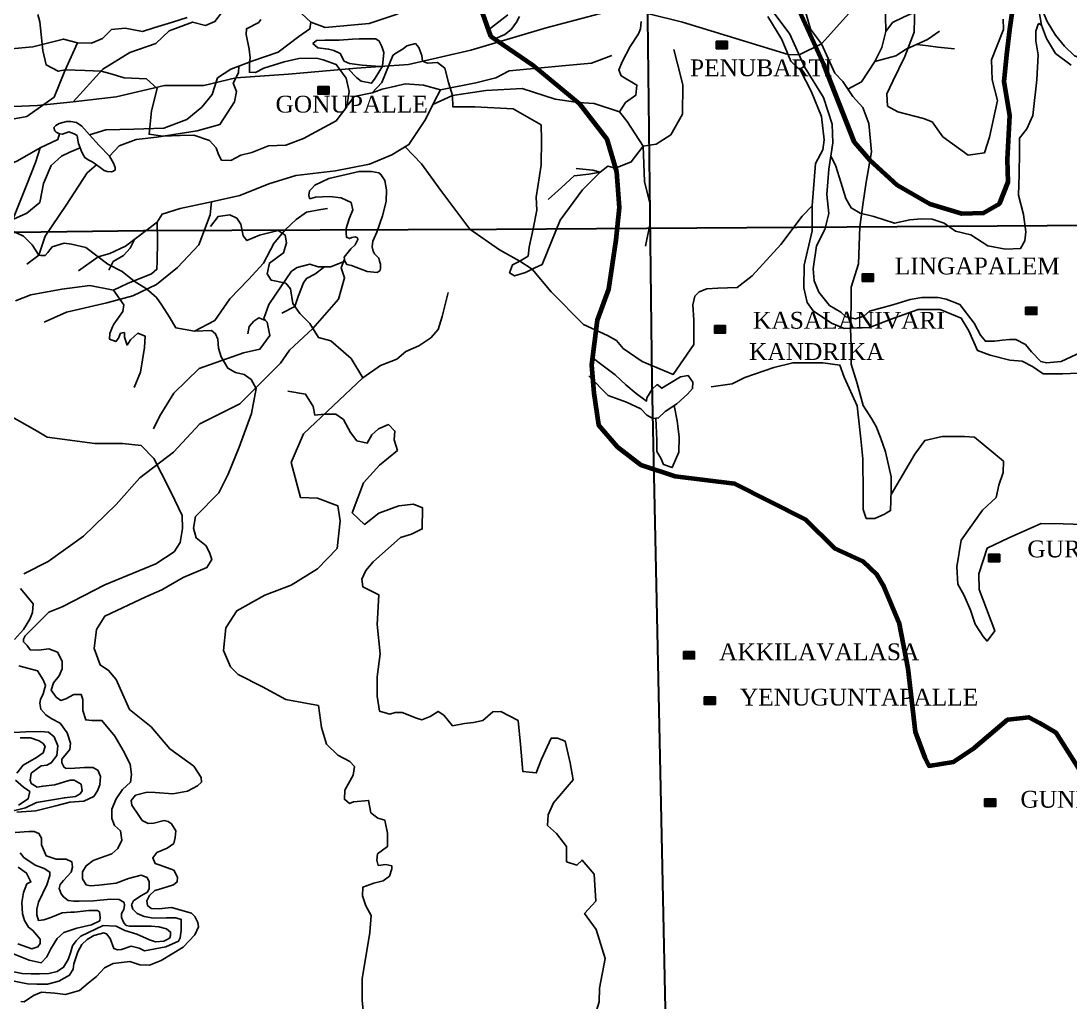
# Model space of a CAD drawing. Header units: millimetres. Extents: x 46 to 1858, y 42 to 1542.
# Drawn here: x 834.6 to 1177.3, y 317.5 to 637.9 of the extents above; entities that cross this region are included whole.
import ezdxf

# ---------------------------------------------------------------- set-up
doc = ezdxf.new("R2010")
doc.units = ezdxf.units.MM
doc.header["$MEASUREMENT"] = 0
for name, color, linetype in [('CONTOUR', 31, 'Continuous'), ('NALA', 4, 'Continuous'), ('TEXT', 7, 'Continuous')]:
    doc.layers.add(name, color=color, linetype=linetype)
for name, color, linetype, lineweight in [('RESERVOIR', 5, 'Continuous', 100), ('RIVER', 4, 'Continuous', 25), ('TITLE', 7, 'Continuous', 30)]:
    doc.layers.add(name, color=color, linetype=linetype, lineweight=lineweight)
doc.styles.get("Standard").update_dxf_attribs({"font": 'times.ttf'})

msp = doc.modelspace()

# ---------------------------------------------------------------- hatches: boundary and pattern name
at = {"layer": 'TEXT'}
for points in [[(1065.39, 631.3), (1061.73, 631.3), (1061.73, 628.87), (1065.39, 628.87)], [(935.27, 616.5), (931.61, 616.5), (931.61, 614.06), (935.27, 614.06)], [(1113.09, 555.31), (1109.42, 555.31), (1109.42, 552.87), (1113.09, 552.87)], [(1166.44, 544.45), (1162.78, 544.45), (1162.78, 542.01), (1166.44, 542.01)], [(1064.76, 538.43), (1061.1, 538.43), (1061.1, 535.99), (1064.76, 535.99)], [(1154.33, 463.75), (1150.67, 463.75), (1150.67, 461.31), (1154.33, 461.31)], [(1054.65, 431.98), (1050.98, 431.98), (1050.98, 429.54), (1054.65, 429.54)], [(1061.43, 417.17), (1057.77, 417.17), (1057.77, 414.73), (1061.43, 414.73)], [(1153.05, 383.82), (1149.39, 383.82), (1149.39, 381.38), (1153.05, 381.38)]]:
    msp.add_hatch(color=256, dxfattribs=at).paths.add_polyline_path(points)

# ---------------------------------------------------------------- linework, layer by layer
at = {"layer": 'CONTOUR'}
for points in [[(1126.72, 648.05), (1126.36, 634.27), (1123.32, 626.29), (1119.45, 618.3), (1117.43, 614.07), (1117.61, 610.12), (1121.02, 608.19), (1129.39, 606.08), (1132.24, 604.97), (1135.74, 600.1), (1144.02, 594.04), (1149.36, 594.86), (1150.92, 599.92), (1153.59, 611.96), (1151.84, 618.67), (1151.66, 625.19), (1155.53, 635.09), (1155.44, 638.49)], [(840.11, 639.98), (840.75, 637.61), (841.78, 628.32), (842.88, 623.57), (846.81, 621.47), (849.08, 621.94), (855.59, 621.75), (860.79, 621.53), (863.64, 620.74), (868.3, 619.37), (875.61, 619.01), (879.09, 615.81), (877.21, 608.57), (876.46, 600.9), (880.98, 600.3), (886.61, 600.51), (891.11, 600.57), (896.19, 598.93), (898.36, 596.5), (899.15, 594.28), (900.16, 592.43), (903.17, 592.37), (906.38, 594.05), (906.38, 594.05), (909.98, 594.93), (915.48, 597.13), (921.14, 597.35), (926.94, 599.48), (937.62, 605.3), (941.01, 609.87), (941.82, 614.89), (940.83, 619.23), (937.61, 623.68), (933.36, 625.23), (931.2, 625.77), (925.39, 625.65), (920.55, 624.57), (913.9, 622.51), (911.2, 621.12), (909.26, 621.16), (909.3, 622.25), (909.22, 624.48), (909.51, 625.91), (909.13, 628.73), (908.21, 633.52), (908.27, 635.37), (912.34, 637.47), (912.94, 638.43)], [(1099.16, 593.83), (1100.8, 590.49), (1102.4, 585.22), (1103.99, 579.94), (1105.84, 576.88), (1108.78, 575.16), (1113.21, 574.06), (1119.96, 571.85), (1125, 572.95), (1128.81, 573.32), (1132.24, 573.2), (1136.17, 571.85), (1139.86, 569.27), (1144.9, 568.04), (1150.42, 564.49), (1156.2, 563.38), (1161.11, 563.63), (1162.46, 566.08), (1162.83, 569.03), (1162.09, 574.67), (1160.49, 581.05), (1160.62, 587.79), (1160.74, 595.15), (1160.74, 599.69), (1163.2, 602.64), (1165.16, 607.05), (1166.48, 618.64), (1166.85, 626.83), (1166.12, 631.48), (1166.12, 634.54), (1166.85, 636.87), (1167.1, 637.11), (1167.95, 636.5), (1169.55, 632.22), (1172.49, 627.32), (1177.63, 623.53)], [(952.05, 623.08), (946.01, 623.5), (941.97, 623.98), (940.22, 624.83), (938.89, 627.3), (936.84, 628.32), (935.09, 628.74), (931.53, 629.17), (931.53, 629.17), (929.96, 630.55), (931.17, 631.58), (933.82, 631.7), (935.33, 631.7), (938.53, 631.7), (942.94, 632), (945.11, 632.12), (948.61, 632.12), (950.54, 632.06), (951.63, 631.34), (952.53, 629.53), (953.19, 627.6), (952.69, 623.13)], [(947.02, 308.45), (946.02, 318.04), (946.02, 325.07), (948.54, 340.16), (949.04, 345.81), (947.28, 348.95), (946.15, 352.22), (946.28, 354.98), (949.92, 356.36), (952.94, 357.11), (954.95, 358.62), (955.71, 361.01), (955.71, 362.01), (953.82, 362.39), (951.31, 362.14), (950.8, 363.89), (951.06, 365.9), (954.33, 368.29), (954.33, 372.68), (953.45, 376.95), (951.18, 377.58), (948.92, 379.33), (948.16, 383.35), (943.26, 382.85), (941.88, 382.35), (940.24, 383.73), (940.37, 386.74), (943.13, 391.64), (943.51, 394.4), (942, 396.04), (938.1, 398.17), (934.46, 401.69), (932.82, 407.21), (931.78, 414.34), (921.11, 416.36), (913.49, 420.42), (905.61, 424.48), (903.07, 427.02), (900.79, 432.35), (901.55, 439.7), (905.11, 445.28), (914.25, 450.36), (922.89, 453.66), (931.52, 458.98), (937.87, 465.58), (938.89, 474.71), (938.13, 479.53), (931.52, 482.07), (925.93, 482.32), (922.89, 493.74), (926.95, 503.12), (946.25, 521.39), (942.46, 527.64), (935.85, 533.48), (931.79, 534.49), (929, 539.06), (925.69, 542.36), (923.41, 545.66), (922.65, 550.48), (921.12, 552.25), (916.3, 553.27), (915.03, 555.3), (915.79, 558.85), (920.36, 562.14), (921.38, 565.44), (920.87, 567.98), (918.58, 569.5), (912.49, 567.98), (908.42, 566.2), (907.15, 567.73), (906.39, 571.53), (905.12, 573.56), (902.83, 574.58), (899.02, 574.07), (896.48, 570.77)], [(834.61, 317.63), (835.69, 317.55), (838.69, 319.63), (841.36, 320.71), (845.7, 320.38), (849.11, 319.96), (853.78, 321.3), (856.61, 323.71), (859.28, 325.79), (861.86, 328.71), (864.78, 330.04), (870.2, 330.7), (873.45, 329.62), (876.62, 329.54), (880.37, 331.12), (887.61, 335.43), (891.41, 339.47), (892.63, 342.04), (892.39, 343.51), (891.41, 345.47), (890.3, 346.57), (883.81, 348.4), (882.71, 348.28), (879.77, 347.91), (877.19, 348.04), (875.97, 349.01), (875.72, 350.61), (876.58, 352.32), (878.3, 353.91), (879.52, 354.28), (880.99, 354.64), (884.42, 355.74), (885.65, 356.72), (885.77, 358.31), (884.54, 360.52), (880.13, 362.23), (878.42, 362.72), (877.68, 364.56), (879.03, 366.39), (882.34, 367.74), (884.54, 369.33), (885.03, 371.29), (885.16, 373.37), (883.81, 375.69), (882.71, 376.42), (881.36, 376.79), (878.05, 375.94), (876.21, 375.81), (874.25, 376.79), (873.15, 378.38), (870.84, 381.76), (870.59, 383.35), (872.06, 385.06), (875.86, 386.04), (878.43, 385.92), (884.19, 385.55), (888.97, 386.41), (892.28, 388.12), (893.63, 389.35), (893.5, 390.81), (891.05, 394.49), (883.21, 400.24), (877.09, 407.33), (870.1, 413.08), (865.67, 422.85), (863.22, 425.79), (860.52, 427.62), (858.56, 433.01), (859.3, 439.13), (861.99, 443.53), (875.35, 449.89), (880.61, 452.1), (887.6, 456.14), (895.35, 459.42), (896.94, 461.99), (896.33, 463.95), (895.1, 466.52), (891.8, 469.09), (890.94, 472.27), (891.67, 476.06), (899.27, 483.77), (902.33, 489.89), (905.89, 498.7), (909.93, 509.71), (911.39, 517.9), (909.8, 520.84), (907.47, 522.43), (904.65, 523.16), (902.2, 524.51), (900, 528.18), (899.14, 531.11), (898.89, 534.05), (898.16, 535.76), (896.81, 536.87), (891.3, 536.62), (885.17, 537.72), (883.09, 541.15), (880.64, 545.06), (878.92, 547.63), (875.62, 550.45), (871.57, 552.9), (867.65, 556.08), (863, 558.52), (855.77, 563.91), (851.11, 565.01), (848.78, 565.38), (844.86, 564.15), (844, 563.17), (843.39, 562.32), (842.53, 561.34), (841.06, 561.34), (840.45, 561.46), (838.25, 564.77), (835.48, 567.67), (831.56, 569.51)], [(831.87, 324.47), (836.76, 323.49), (839.79, 323.39), (843.31, 323.39), (847.03, 324.37), (850.45, 326.32), (851.62, 328.28), (851.92, 330.03), (853.19, 333.94), (854.46, 336.29), (856.22, 337.95), (858.37, 339.22), (860.91, 339.9), (861.6, 340.09), (862.58, 339.8), (863.75, 338.24), (864.92, 335.02), (866.1, 334.53), (867.47, 334.62), (870.59, 335.8), (873.24, 335.11), (875, 334.23), (881.98, 335.57), (886.08, 337.42), (886.57, 338.5), (886.96, 340.84), (886.96, 343.19), (886.96, 344.46), (885.2, 345.04), (882.07, 345.04), (877.87, 344.94), (874.84, 345.43), (872.59, 346.41), (871.12, 347.78), (870.73, 349.24), (871.32, 350.51), (873.76, 352.17), (875.91, 353.34), (876.5, 354.61), (876.5, 356.76), (875.82, 358.13), (873.86, 358.91), (869.75, 357.84), (865.74, 356.37), (860.07, 355.69), (857.24, 355.49), (855.87, 355.78), (854.69, 357.74), (854.69, 359.98), (855.96, 362.04), (858.21, 363.7), (860.56, 364.57), (864.28, 365.94), (866.23, 367.6), (867.6, 370.34), (867.1, 373.43), (865.15, 375.19), (864.27, 377.44), (864.27, 380.47), (865.73, 383.88), (867.79, 386.91), (870.43, 389.26), (870.72, 391.79), (870.23, 395.21), (867.98, 399.61), (865.24, 404.3), (861.03, 409.44), (857.8, 409.44), (855.75, 409.64), (854.77, 412.67), (854.77, 416.28), (854.28, 417.94), (851.93, 417.94), (849.29, 416.48), (847.63, 415.99), (846.16, 417.06), (844.5, 419.41), (845.28, 421.75), (847.04, 424), (848.02, 426.34), (848.12, 428.78), (846.56, 431.81), (843.72, 432.88), (840.3, 432.4), (837.66, 432.49), (836.68, 433.96), (835.41, 435.13), (835.41, 436.01), (835.99, 437.08), (843.72, 444.78), (848.12, 446.54), (861.96, 453.72), (878.66, 460.6), (884.68, 464.55), (886.57, 467.64), (887.43, 472.11), (887.26, 476.41), (883.65, 483.97), (880.55, 490.16), (877.97, 494.97), (873.84, 499.27), (867.81, 499.96), (858.69, 499.96), (843.2, 502.02), (839.93, 503.91), (827.54, 510.96)], [(832.52, 435.88), (835.47, 439.15), (837.47, 442.5), (838.35, 444.73), (838.59, 447.52), (834.51, 452.6)], [(833.24, 379.54), (839.47, 379.96), (846.02, 381.55), (850.57, 382.83), (855.2, 383.15), (858.39, 384.58), (859.59, 386.5), (860.39, 388.41), (860.55, 391.12), (859.75, 393.19), (858.07, 394.15), (855.36, 394.15), (850.73, 393.75), (849.21, 393.91), (848.65, 394.31), (848.01, 395.59), (848.01, 396.78), (850.57, 400.03), (850.81, 402.1), (849.69, 405.45), (847.38, 408.56), (844.5, 410.16), (842.75, 411.35), (841.07, 413.11), (840.83, 415.1), (840.99, 416.3), (841.87, 418.21), (842.67, 420.92), (841.87, 422.75), (840.03, 425.62), (833.96, 427.35)], [(830.18, 405.42), (836.19, 405.78), (841, 405.9), (843.64, 405.66), (845.44, 404.1), (846.65, 401.22), (846.29, 397.98), (844.49, 395.61), (843.05, 394.89), (841.25, 394.65), (838, 392.25), (837.64, 389.97), (838, 388.89), (839.93, 387.69), (841.85, 388.05), (845.69, 388.41), (848.82, 389.37), (850.74, 389.97), (851.94, 389.97), (854.23, 388.65), (854.59, 386.48), (853.98, 385.52), (852.42, 384.68), (848.82, 384.2), (839.69, 382.64), (836.08, 380.96), (829.47, 379.28)], [(834.39, 403.76), (837.76, 403.76), (840.52, 402.8), (841.84, 401.96), (842.57, 401), (841.84, 398.84), (839.68, 397.4), (835.36, 394.88), (833.31, 392.24)], [(832.83, 389.96), (835.48, 387.68), (837.52, 386.24), (836.92, 383.84), (833.79, 381.8)], [(832.26, 327.41), (834.97, 326.77), (837.92, 326.69), (840.64, 326.69), (843.75, 326.85), (846.47, 327.49), (848.54, 328.84), (849.98, 331.39), (850.78, 333.55), (851.42, 335.86), (852.61, 337.53), (854.13, 339.05), (861.47, 342.48), (865.74, 342.25), (868.54, 340.9), (872.45, 339.7), (876.6, 337.79), (878.52, 337.15), (881.31, 337.39), (882.59, 338.03), (883.23, 338.5), (883.46, 339.22), (883.46, 340.34), (882.19, 341.37), (879.63, 342.01), (877.16, 342.25), (873.96, 342.25), (870.13, 342.25), (869.02, 342.49), (868.22, 343.37), (867.5, 345.12), (867.5, 346.4), (868.22, 347.75), (868.46, 349.11), (868.3, 349.99), (866.7, 350.94), (863.91, 351.1), (858.32, 350.54), (853.61, 350.46), (851.93, 350.46), (850.02, 350.62), (848.5, 351.82), (847.7, 352.86), (847.06, 354.61), (847.38, 355.88), (848.5, 357.16), (851.05, 359.95), (851.44, 361.6), (851.28, 363.27), (849.36, 364.15), (846.09, 364.15), (842.9, 365.27), (842.34, 366.54), (841.3, 368.85), (841.3, 371.01), (840.5, 372.6), (838.98, 373.24), (837.23, 373.24), (832.76, 372.84)], [(834.4, 366.2), (835.6, 364.76), (839.2, 362.24), (842.21, 361.16), (844.01, 359.96), (844.01, 358.88), (843.05, 355.76), (840.29, 350.16), (839.81, 347.88), (839.81, 345.96), (840.29, 344.16), (842.09, 344.4), (844.38, 345.12), (848.1, 346.68), (850.87, 346.8), (852.07, 346.8), (856.76, 347.4), (859.64, 347.4), (860.24, 346.92), (860.48, 345.12), (860.36, 344.04), (857.6, 342.72), (852.91, 341.64), (848.58, 340.2), (846.42, 338.28), (844.38, 334.92), (843.06, 332.28), (841.25, 330.36), (837.29, 331.2), (831.88, 333.36)], [(833.67, 361.52), (836.44, 359.6), (837.88, 356.72), (836.56, 356.08), (835.48, 353.32), (834.88, 349.96), (835.12, 346.36), (835.72, 344.08), (837.04, 341.92), (838.49, 340.84), (840.89, 338.08), (840.89, 336.64), (840.17, 335.56), (838.12, 334.84), (833.56, 336.52)]]:
    msp.add_lwpolyline(points, dxfattribs=at)
msp.add_lwpolyline([(930.8, 580.42), (935.37, 580.64), (939.17, 580.2), (942.43, 578.68), (942.97, 576.19), (941.78, 573.26), (940.8, 570.11), (940.8, 568.59), (940.91, 567.29), (941.89, 566.86), (942.65, 567.18), (943.73, 567.4), (944.49, 567.07), (944.6, 566.53), (943.73, 564.8), (942.32, 563.49), (940.15, 560.78), (940.36, 559.48), (941.02, 558.39), (942.54, 558.07), (947.75, 556.12), (951.01, 555.79), (951.99, 556.44), (952.1, 557.2), (952.1, 558.5), (951.77, 559.48), (951.55, 560.46), (950.14, 561.87), (949.71, 562.73), (949.38, 564.14), (949.6, 565.99), (950.9, 568.92), (952.75, 574.24), (953.94, 579.01), (954.05, 582.81), (953.51, 585.85), (952.21, 587.8), (951.55, 588.34), (949.06, 588.77), (945.04, 588.77), (935.15, 586.5), (930.59, 584.33), (929.5, 583.13), (928.85, 582.48), (928.63, 581.07), (928.74, 580.42), (928.85, 579.99), (929.28, 579.99)], close=True, dxfattribs=at)
at = {"layer": 'NALA'}
for points in [[(851.64, 611.51), (865.71, 613.14), (881.52, 616.85), (894.3, 616.85), (904.8, 619.3), (922.02, 620.58), (944.21, 622.55), (961.17, 623.71), (981.51, 628.35), (1006.17, 635.69), (1025.58, 640.79), (1039.28, 640.33), (1050.67, 637.54), (1085.24, 626.96), (1088.76, 626.86), (1096.06, 630.47), (1106.05, 641.49), (1122.48, 657.91), (1138.34, 673.06), (1155.28, 688.04), (1186.19, 705.45)], [(1201.59, 617.69), (1200.47, 618.29), (1198.24, 618.39), (1195.92, 618.39), (1194.34, 618.48), (1190.24, 618.48), (1186.87, 622.78), (1183.99, 624.73), (1178.78, 626.5), (1175.43, 629.66), (1172.55, 633.28), (1169.85, 637.74), (1168.64, 640.53), (1168.46, 644.43), (1168.46, 649.82), (1168.55, 656.09), (1170.88, 660.54)], [(1104.71, 615.69), (1109.18, 618), (1113.49, 624.73), (1115.81, 629.26), (1117.09, 634.49), (1116.97, 639.71), (1116.86, 643.78), (1117.32, 647.5), (1118.95, 649.82), (1121.39, 651.1), (1121.39, 654.51), (1124.42, 655.9)], [(1167.95, 636.5), (1167.12, 641.54), (1165.04, 643.03), (1159.14, 646.79), (1153.15, 646.74), (1150.66, 644)], [(900.43, 640.96), (897.96, 637.78), (894.9, 636.49), (890.66, 637.55), (883.01, 634.73), (878.66, 630.61), (870.18, 627.67), (861.36, 622.15), (851.64, 611.51), (839.99, 610.34), (821.87, 609.52), (809.75, 607.05), (793.98, 601.88), (785.39, 599.53), (773.85, 599.53), (762.6, 598.07), (755.19, 596.78), (742.12, 596.31), (732.36, 591.96)], [(957.86, 640.25), (948.33, 637.08), (933.97, 635.78), (929.26, 637.55), (923.26, 643.07)], [(1060.1, 518.4), (1066.91, 519.43), (1071.04, 521.49), (1080.54, 524.79), (1086.73, 526.24), (1096.54, 526.24), (1102.11, 525.51), (1103.46, 521.6), (1107.79, 512.21), (1108.93, 501.49), (1109.55, 494.94), (1109.66, 483.6), (1109.66, 478.34), (1110.69, 475.45), (1113.47, 475.45), (1116.68, 476.79), (1118.64, 478.03), (1118.84, 484.52), (1118.84, 489.06), (1116.98, 497.21), (1115.33, 501.85), (1113.99, 505.46), (1112.44, 508.14), (1109.76, 512.36), (1107.79, 519.56), (1105.83, 525.84), (1105.83, 531.72), (1105.62, 537.6), (1105.63, 540.96), (1105.83, 545.64), (1105.83, 551), (1108.21, 558.59), (1108.62, 570.69), (1109.76, 578.59), (1110.69, 585.29), (1112.46, 595.17), (1111.53, 604.45), (1109.57, 609.71), (1106.36, 613.22), (1103.06, 618.17), (1100.48, 620.85), (1096.06, 630.47), (1092.52, 635.23), (1090.54, 642.08)], [(1117.09, 634.49), (1119.3, 637.44), (1122.91, 639.18), (1128.95, 641.85)], [(817.1, 627.51), (838.5, 629.5), (848.47, 632.02), (853.09, 630.76), (857.6, 630.65), (861.27, 632.23), (864.2, 635.16), (868.61, 635.58), (874.27, 634.53), (878.05, 635.68), (884.07, 637.58), (888.95, 639.04)], [(863.58, 593.71), (866.64, 597.19), (872.2, 599.18), (878.95, 599.98), (892.16, 602.07), (899.61, 604.06), (904.33, 611.5), (905.06, 614.85), (903.91, 617.57), (905.69, 621.03), (905.79, 623.12), (910.3, 624.9), (918.59, 627.73), (925.4, 632.86), (929.02, 635.33), (929.26, 637.55)], [(1030.16, 608.25), (1032.05, 611.29), (1035.45, 613.68), (1035.82, 616.97), (1030.68, 620.03), (1029.94, 621.97), (1031.14, 624.84), (1033.64, 629.55), (1036.33, 633.71), (1036.98, 635.38), (1037.16, 637.78), (1037.16, 637.78)], [(1113.49, 624.73), (1120.35, 626.49), (1123.72, 628.7), (1130.7, 631.84), (1134.65, 634.62)], [(754.99, 591.93), (763.07, 590.66), (770.84, 592.08), (778.72, 592.55), (786.14, 594.43), (803.79, 599.13), (823.33, 604.3), (836.58, 606.69), (845.41, 613.04), (848.94, 621.62), (853.09, 630.76)], [(1037.9, 597.08), (1033.93, 591.91), (1028.81, 589.87), (1026.32, 590.45), (1023.82, 588.58), (1017.98, 582.74), (1010.78, 572.85), (1004.83, 558.42), (1002.43, 557.27), (999.4, 555.81), (995.86, 554.67), (994.19, 555.71), (994.19, 555.71), (995.13, 558.31), (997.53, 559.46), (1000.24, 561.12), (1000.65, 564.04), (1001.91, 570.01), (1003.16, 576.12), (1002.95, 580.34), (1004.51, 590.85), (1004.62, 599.08), (1004.51, 603.98), (995.42, 609.22), (982.81, 609.84), (978.43, 609.84), (975.72, 609.84), (975.52, 613.63), (974.26, 617.86), (973.01, 622.55), (970.71, 624.32), (967.36, 624.13), (965.76, 624.75), (965.58, 626.59), (964.6, 629.23), (963.46, 630.55), (960.64, 629.83), (959.44, 628.86), (956.76, 627.17), (956.13, 626.65), (952.53, 617.77), (949.37, 614.47), (943.49, 613.22), (941.39, 610.38)], [(969.15, 610.61), (975.52, 613.63), (986.43, 615.18), (998.37, 615.89), (1009.09, 612.33), (1016.6, 611.26), (1021.85, 610.91), (1030.16, 608.25), (1032.63, 605.07), (1037.9, 597.08), (1042.05, 597.66), (1046.92, 600.78), (1050.69, 607.46), (1050.76, 617.03), (1049.01, 623.91), (1047.84, 628.64)], [(1127.21, 630.27), (1130.93, 629.75), (1134.07, 629.4), (1139.54, 628.82)], [(832.84, 546.51), (837.84, 548.46), (847.94, 550.31), (857.07, 551.5), (864.89, 549.98), (869.45, 552.15), (877.27, 555.3), (879.01, 556.82), (879.12, 559.42), (879.23, 565.93), (879.05, 572.26), (880.79, 574.87), (886.65, 576.71), (896.87, 578.88), (906.1, 580.94), (915.55, 584.74), (924.35, 587.45), (937.33, 588.95), (948.41, 591.12), (955.8, 594.16), (961.34, 597.52), (966.77, 605.77), (969.6, 611.52), (971.66, 615.42), (983.18, 617.7), (989.7, 619.33), (994.04, 621.61), (1012.62, 623.34), (1020.99, 624.1), (1027.61, 626.6)], [(857.05, 600.74), (862.34, 602.41), (871.43, 602.61), (881.32, 602.94), (888.82, 605.79), (893.68, 609.79), (897.07, 613.9), (898.86, 619.33), (903.17, 622.18), (905.79, 623.12)], [(952.69, 623.13), (950.3, 619.23), (949.13, 617.59), (945.72, 618.29), (944.3, 619.35), (941.51, 622.31)], [(971.66, 615.42), (966.15, 616.95), (960.12, 617.39), (956.96, 616.58), (952.55, 615.7), (949.37, 614.47)], [(847.2, 601.11), (846.69, 599.17), (840.92, 596.47), (833.51, 592.27), (827.23, 589.51), (820.46, 587.06)], [(828.26, 556.76), (828.89, 563.67), (831.93, 573.1), (836.55, 584.51), (839.38, 591.74), (840.92, 596.47)], [(831.93, 573.1), (836.55, 575.19), (840.74, 578.65), (842, 584.83), (844.52, 590.69), (847.87, 593.73), (850.6, 595.09), (853.95, 596.51)], [(1093.07, 577.5), (1089.74, 574.12), (1082.84, 564.9), (1073.43, 554.66), (1068.55, 550.87), (1062.21, 550.68), (1058.67, 550.4), (1056.15, 549.47), (1054.75, 548.08), (1054.1, 545.19), (1054.38, 540.17), (1054.38, 532.26), (1047.67, 522.48), (1037.51, 526.67), (1031.36, 530.95), (1029.13, 533.56), (1026.15, 535.23), (1018.4, 538.8), (1007.77, 549.5), (1001.59, 556.86), (997.53, 559.46), (990.91, 563.18), (981.28, 569.9), (971.78, 582.5), (965.44, 591.24), (960.13, 596.79)], [(1037.9, 597.08), (1038.25, 585.46), (1040.03, 578.4), (1040.11, 571.89), (1038.58, 564.32)], [(836.55, 558.44), (840.45, 561.46), (842.52, 567.65), (849.34, 577.81), (856.26, 588.28), (859.28, 590.89)], [(1023.82, 588.58), (1021.43, 589.18), (1018.15, 589.55), (1015.98, 589.74)], [(1006.8, 579.64), (1011.18, 583.51), (1015.29, 587.29), (1020.09, 587.85), (1023.82, 588.58)], [(842.19, 539.53), (849.52, 542.84), (862.65, 545.91), (871.16, 548.15), (878.85, 551.81), (885.7, 557.36), (892.68, 564.8), (896.37, 574.61), (896.87, 578.88)], [(891.3, 536.62), (897.9, 540.04), (902.87, 547.12), (908.9, 553.45), (913.86, 558.83), (917.24, 565.27), (920.96, 569.66), (924.55, 573.03), (927.83, 575.46), (932.58, 576.31), (934.7, 576.62)], [(853.37, 556.28), (859.79, 560.91), (863.65, 561.97), (868.75, 564.4), (872.82, 567.43), (879.05, 572.26)], [(863.28, 556.58), (864.76, 559.31), (868.09, 561.3), (870.23, 563.74), (871.69, 566.59)], [(835.54, 457.31), (843.45, 461.38), (855.07, 469.65), (865.7, 480.03), (873.39, 488.73), (884.4, 497.13), (893.05, 506.39), (906.15, 512.93), (919.41, 526.2), (922.38, 530.4), (929.98, 537.46), (938.33, 547.07), (940.32, 554.03), (939.2, 557.24), (940.26, 560.13)], [(940.36, 559.48), (935.78, 557.61), (931.68, 557.61), (928.92, 558.52), (924.83, 557.36), (922.99, 556.2), (919.75, 551.44), (915.59, 545.27), (913.92, 540.72), (915.08, 539.5), (915.94, 535.23), (912.64, 530.77), (907.32, 529.54), (892.81, 524.44), (884.54, 516.35), (880.01, 508.95), (877.93, 504.74)], [(919.78, 542.52), (924.08, 544.68), (925.17, 547.9), (926.93, 552.4), (927.91, 553.77), (930.65, 555.24), (933.73, 557.61)], [(871.56, 518.21), (873.69, 523.27), (875.02, 531.25), (875.15, 534.98), (875.15, 534.98), (872.75, 535.91), (872.75, 535.91), (870.36, 533.78), (869.29, 532.05), (869.29, 532.05), (868.43, 534.68), (868.43, 536.14), (867.16, 535.91), (866.44, 534.32), (865.63, 533.27), (863.54, 533.99), (863.6, 535.82), (864.48, 538), (864.94, 538.91), (867.92, 543.01), (868.22, 545.16), (866.9, 547.03), (866.9, 547.03), (864.89, 549.98)], [(946.25, 521.39), (952, 525.41), (957.39, 527.41), (960.31, 530.02), (964.62, 531.87), (968.47, 534.48), (970.94, 537.1), (972.17, 541.4), (974.16, 549.29)], [(908.71, 535.73), (909.1, 538.18), (910.66, 539.84), (912.33, 541.01), (912.33, 541.01), (914.5, 540.11)], [(1020.1, 522.04), (1026.45, 515.56), (1032.38, 513.43), (1037.08, 511.29), (1039.08, 509.22), (1040.98, 508.12), (1042.87, 508.26), (1045.08, 510.39), (1048.87, 512.87), (1052.32, 516.04), (1053.98, 517.84), (1054.12, 519.97), (1052.53, 522.11), (1050.05, 521.69), (1043.91, 517.97), (1042.39, 519.15), (1040.78, 517.7), (1039.08, 514.87), (1038.94, 513.77), (1035.56, 516.25), (1032.18, 519.08), (1028.66, 522.38), (1024.31, 525.62), (1021.23, 528.05)], [(921.79, 517.03), (927.58, 516.02), (930.03, 512), (930.62, 509.16), (933.66, 509.47), (937.5, 509.45), (939.95, 507.78), (942.21, 503.47), (944.28, 500.82), (947.71, 500.03), (949.19, 502.78), (951.35, 504.74), (954.69, 506.11), (956.75, 503.96), (956.55, 501.11), (957.55, 497.61), (951.76, 492.81), (946.45, 487.12), (942.82, 477.31), (946.85, 473.48), (951.46, 477.21), (958.04, 479.56), (962.85, 480.15), (965.8, 478.88), (965.7, 472.01), (962.17, 470.34), (958.53, 469.2), (949.69, 461.26), (947.23, 458.41), (945.96, 455.57), (946.25, 453.12), (951.56, 450.47), (950.97, 440.76), (951.95, 431.18), (950.97, 423.72), (950.97, 417.45), (951.76, 412.54), (955.09, 411.56), (956.86, 412.05), (959.12, 412.05), (963.84, 410.19), (965.6, 409.7), (968.26, 410.78), (970.91, 412.44), (972.77, 411.17), (975.62, 407.73), (979.45, 408.42), (982.4, 408.81), (985.44, 409.4), (988.78, 412.25), (991.34, 412.44), (997.03, 409.4), (997.73, 401.57), (998.49, 392.81), (1002.91, 392.32), (1004.64, 396.81), (1007.75, 403.64), (1009.82, 403.64), (1012.38, 402.67), (1014.04, 395.63), (1014.93, 390.11), (1008.51, 382.57), (1006.83, 378.66), (1006.55, 375.17), (1009.49, 372.52), (1009.49, 372.52), (1012.85, 368.33), (1012.85, 363.3), (1016.2, 362.19), (1017.88, 363.86), (1017.88, 363.86), (1021.79, 359.25), (1022.35, 350.46), (1018.72, 346.41), (1022.5, 341.17), (1025.44, 331.68), (1023.62, 322.04), (1023.48, 317.58), (1021.8, 312.27)], [(1041.93, 508.19), (1042.27, 501.06), (1042.36, 497.33), (1043.64, 495.08), (1044.53, 493.02), (1047.37, 492.04), (1049.53, 497.04), (1049.63, 501.95), (1049.14, 505.57), (1048.94, 507.34), (1047.97, 512.29)], [(1181.54, 473.48), (1175.07, 473.71), (1167.8, 473.82), (1157.33, 469.14), (1150.17, 465.74), (1147.45, 457.34), (1147.56, 452.24), (1152.67, 438.79), (1150.17, 435.39), (1148.92, 436.86), (1146.31, 440.95), (1144.72, 445.49), (1142.68, 450.25), (1140.63, 454), (1140.29, 459.67), (1141.77, 468.4), (1148.69, 478.14), (1153.12, 482.33), (1154.03, 486.3), (1155.39, 490.5), (1155.5, 494.13), (1146.08, 501.96), (1142.78, 502.19), (1135.51, 502.19), (1129.83, 500.94), (1126.54, 496.4), (1118.8, 483.27)]]:
    msp.add_lwpolyline(points, dxfattribs=at)
msp.add_lwpolyline([(848.14, 600.93), (850.27, 601.68), (851.97, 601.11), (852.97, 600.49), (853.22, 598.98), (853.41, 597.92), (854.48, 595.09), (855.11, 593.84), (855.48, 593.28), (856.61, 592.59), (858.06, 591.77), (860.51, 590.01), (861.76, 589.07), (862.77, 588.76), (864.21, 588.64), (864.84, 588.89), (865.4, 589.26), (865.34, 590.08), (864.84, 591.46), (863.58, 593.71), (860.13, 597.23), (857.05, 600.74), (854.48, 603.56), (852.78, 604.75), (850.9, 605.13), (849.46, 605.06), (847.07, 604.44), (846, 603.81), (845.37, 603.12), (845.63, 602.05), (846.07, 601.55), (847.2, 601.11)], close=True, dxfattribs=at)
at = {"layer": 'RESERVOIR'}
for points in [[(1159.14, 646.79), (1157.55, 635.13), (1156.48, 626.91), (1155.69, 618.16), (1157.55, 607.02), (1156.75, 592.7), (1157.01, 585.27), (1154.09, 578.11), (1149.05, 575.2), (1141.88, 574.93), (1131.52, 578.11), (1120.9, 584.21), (1111.88, 592.43), (1106.83, 598.27), (1096.87, 623.7), (1089.17, 640.67)], [(985.35, 640.41), (988, 632.98), (1001.81, 623.44), (1016.95, 610.97), (1025.97, 599.31), (1029.16, 588.7), (1029.96, 577.03), (1028.89, 566.42), (1026.49, 550.28), (1022.78, 540.2), (1020.92, 525.62), (1021.71, 516.34), (1023.31, 506), (1029.41, 498.84), (1037.11, 493), (1048.27, 489.29), (1067.65, 486.9), (1090.75, 475.24), (1100.31, 465.69), (1109.6, 461.45), (1114.11, 457.2), (1116.5, 453.23), (1121.38, 441.58), (1124.3, 426.46), (1126.69, 405.78), (1129.88, 397.3), (1131.2, 394.64), (1139.17, 395.97), (1146.07, 400.48), (1156.96, 409.76), (1163.86, 410.55), (1167.31, 408.7), (1172.63, 405.52), (1180.86, 392.52)]]:
    msp.add_lwpolyline(points, dxfattribs=at)
at = {"layer": 'RIVER'}
for points in [[(1078.72, 643.11), (1085.75, 633.59), (1090.52, 622.93), (1096.72, 612.87), (1099.55, 604.26), (1099.78, 598.14), (1098.53, 589.52), (1097.85, 581.24), (1098.53, 575.03), (1097.17, 569.82), (1094.44, 564.49), (1093.42, 557.01), (1093.65, 553.04), (1095.24, 549.3), (1098.76, 544.99), (1102.39, 542.83), (1104.09, 541.25), (1107.16, 540.68), (1109.88, 541.47), (1111.81, 543.17), (1119.42, 545.21), (1125.09, 546.92), (1128.84, 547.6), (1132.13, 547.6), (1134.18, 547.6), (1136.79, 547.03), (1141.33, 545.33), (1145.98, 539.21), (1148.08, 535.27), (1149.66, 533.34), (1152.62, 533.34), (1155.23, 533.68), (1157.5, 533.91), (1159.54, 533.91), (1162.72, 532.21), (1164.65, 529.83), (1167.71, 526.65), (1169.64, 526.31), (1174.41, 526.65), (1180.88, 529.72)], [(987.29, 634.99), (993.69, 639.93)], [(997.44, 639.39), (996.42, 637.57), (994.71, 635.08), (992.67, 633.49), (989.35, 632.06)], [(1180, 522.91), (1174.77, 522.68), (1168.53, 522.68), (1165.01, 525.06), (1161.61, 526.76), (1157.63, 527.1), (1151.16, 528.8), (1147.08, 530.28), (1144.24, 536.74), (1141.74, 540.82), (1134.85, 543.72), (1127.7, 543.72), (1118.5, 540.43), (1111.8, 537.82), (1107.72, 537.71), (1103.52, 537.48), (1099.32, 539.18), (1093.41, 543.27), (1091.37, 545.99), (1090.35, 550.75), (1090.46, 558.12), (1093.07, 569.34), (1093.07, 577.5), (1094.09, 591.42), (1096.58, 595.84), (1096.92, 599.13), (1096.13, 606.73), (1092.72, 615), (1089.2, 621.69), (1086.13, 624.84), (1083.17, 631.87), (1078.52, 639.35)]]:
    msp.add_lwpolyline(points, dxfattribs=at)
at = {"layer": 'TEXT'}
for points in [[(1061.73, 631.3), (1065.39, 631.3), (1065.39, 628.87), (1061.73, 628.87)], [(931.61, 616.5), (935.27, 616.5), (935.27, 614.06), (931.61, 614.06)], [(1109.42, 555.31), (1113.09, 555.31), (1113.09, 552.87), (1109.42, 552.87)], [(1162.78, 544.45), (1166.44, 544.45), (1166.44, 542.01), (1162.78, 542.01)], [(1061.1, 538.43), (1064.76, 538.43), (1064.76, 535.99), (1061.1, 535.99)], [(1150.67, 463.75), (1154.33, 463.75), (1154.33, 461.31), (1150.67, 461.31)], [(1050.98, 431.98), (1054.65, 431.98), (1054.65, 429.54), (1050.98, 429.54)], [(1057.77, 417.17), (1061.43, 417.17), (1061.43, 414.73), (1057.77, 414.73)], [(1149.39, 383.82), (1153.05, 383.82), (1153.05, 381.38), (1149.39, 381.38)]]:
    msp.add_lwpolyline(points, close=True, dxfattribs=at)
at = {"layer": 'TITLE'}
for points in [[(1027.55, 1537.83), (1028.31, 1421.01), (1030.59, 1254.28), (1033.13, 1090.57), (1035.41, 902.03), (1038.2, 730.46), (1040.73, 520.04), (1043.52, 387.34), (1047.32, 207.15), (1047.07, 44.42)], [(61.22, 562.58), (279.52, 564.81), (556.39, 565.7), (632.36, 566.36), (874.63, 569.48), (989.92, 569.93), (1235.27, 571.51), (1507.6, 575.51), (1724.63, 580.66), (1853.97, 582.44)]]:
    msp.add_lwpolyline(points, dxfattribs=at)

# ---------------------------------------------------------------- texts
at = {"layer": 'TEXT'}
for s, height, p in [('PENUBARTI', 5.49, (1053.14, 619.88)), ('GONUPALLE', 5.49, (917.76, 608)), ('LINGAPALEM', 5.49, (1120.02, 555.15)), ('KASALANIVARI ', 5.4898, (1073.75, 537.42)), ('KANDRIKA', 5.49, (1072.41, 527.21)), ('GURIVINDAPUDI', 5.4898, (1163.32, 462.74)), ('AKKILAVALASA', 5.4898, (1062.65, 429.13)), ('YENUGUNTAPALLE', 5.4898, (1069.44, 414.33)), ('GUNDAVOLU', 5.49, (1161.06, 380.98))]:
    msp.add_text(s, height=height, dxfattribs=at).set_placement(p)

doc.saveas('drawing.dxf')
